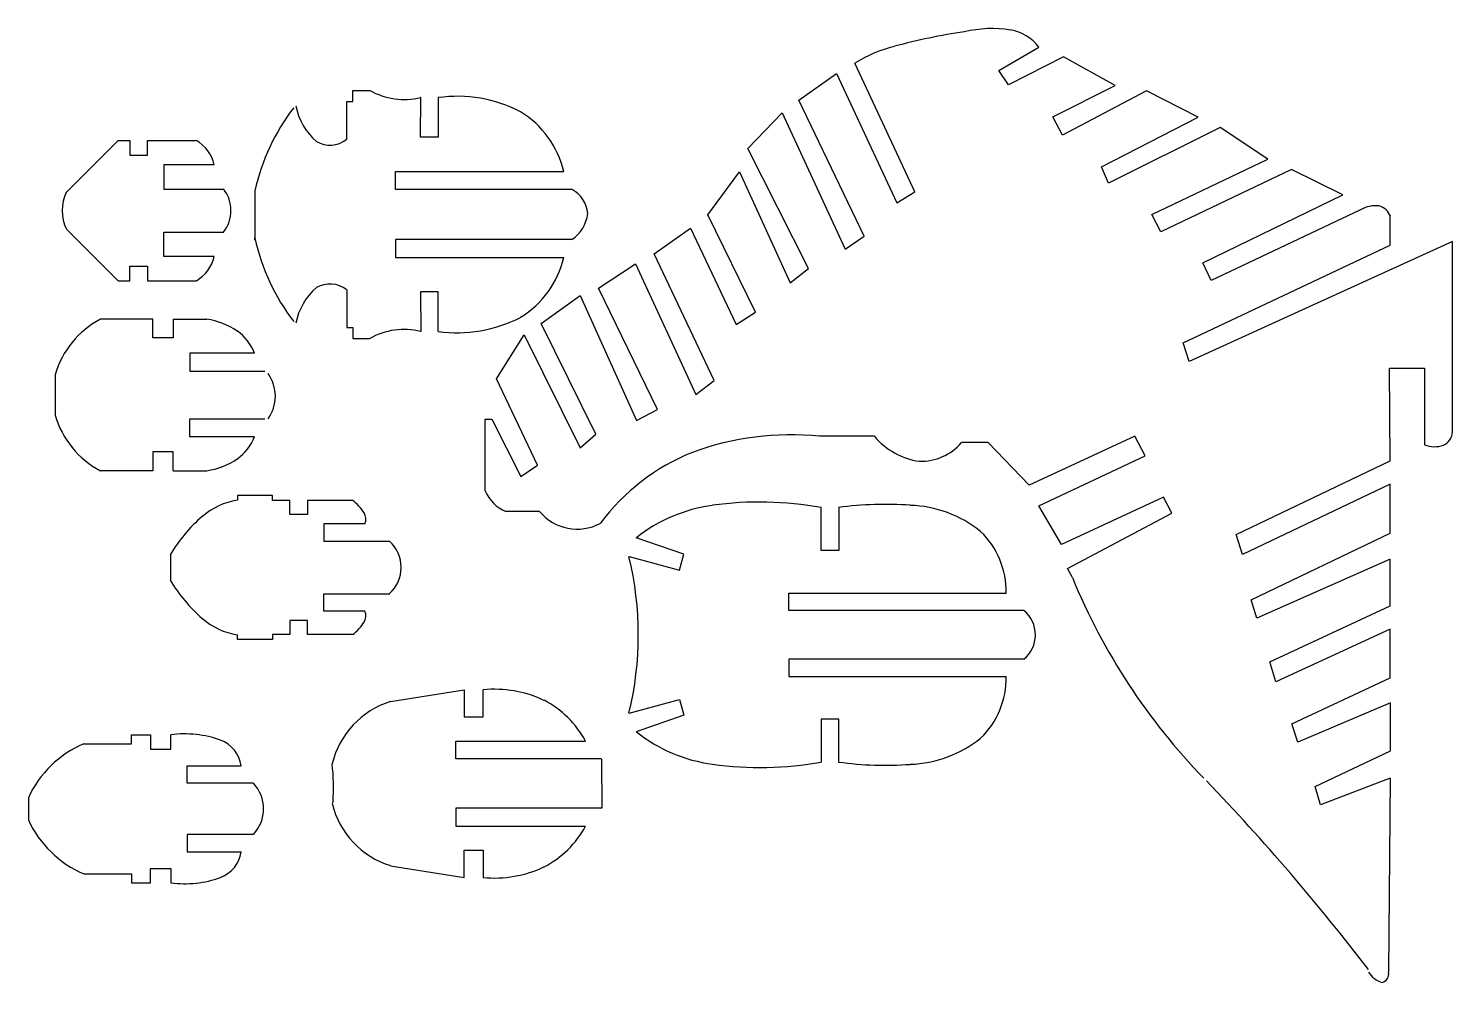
# Model space of a CAD drawing. Header units: metres. Extents: x 20 to 32, y 13.8 to 21.8.
import ezdxf

# ---------------------------------------------------------------- set-up
doc = ezdxf.new("R2010")
doc.units = ezdxf.units.M

msp = doc.modelspace()

# ---------------------------------------------------------------- linework, layer by layer
at = {"layer": 'CAPA_1', "color": 3, "linetype": 'CONTINUOUS'}
for p, q in [((28.149, 21.441), (28.484, 21.637)), ((27.445, 20.424), (26.943, 21.504)), ((28.69, 21.555), (28.231, 21.32)), ((29.125, 21.317), (28.69, 21.555)), ((26.473, 21.194), (26.79, 21.415)), ((26.79, 21.415), (27.295, 20.332)), ((28.231, 21.32), (28.149, 21.441)), ((22.734, 21.182), (22.734, 21.274)), ((22.734, 21.274), (22.877, 21.274)), ((28.601, 21.053), (29.125, 21.317)), ((29.388, 21.27), (28.683, 20.9)), ((29.819, 21.05), (29.388, 21.27)), ((22.684, 20.865), (22.684, 21.182)), ((22.684, 21.182), (22.734, 21.182)), ((23.301, 20.882), (23.304, 21.214)), ((23.304, 21.214), (23.301, 21.214)), ((23.45, 21.214), (23.45, 20.882)), ((27.021, 20.054), (26.473, 21.194)), ((26.045, 20.788), (26.334, 21.087)), ((26.334, 21.087), (26.861, 19.943)), ((28.683, 20.9), (28.601, 21.053)), ((29.011, 20.633), (29.819, 21.05)), ((30.005, 20.964), (29.068, 20.497)), ((30.404, 20.697), (30.005, 20.964)), ((20.337, 20.423), (20.768, 20.854)), ((20.768, 20.854), (20.867, 20.854)), ((20.867, 20.854), (20.867, 20.733)), ((21.014, 20.733), (21.014, 20.854)), ((21.014, 20.854), (21.423, 20.854)), ((23.45, 20.882), (23.301, 20.882)), ((26.554, 19.783), (26.045, 20.788)), ((20.867, 20.733), (21.014, 20.733)), ((21.573, 20.651), (21.152, 20.651)), ((21.152, 20.651), (21.152, 20.448)), ((29.431, 20.234), (30.404, 20.697)), ((23.094, 20.444), (23.094, 20.594)), ((23.094, 20.594), (24.505, 20.594)), ((25.71, 20.232), (25.977, 20.592)), ((25.977, 20.592), (26.401, 19.662)), ((29.068, 20.497), (29.011, 20.633)), ((30.603, 20.611), (29.506, 20.088)), ((31.031, 20.398), (30.603, 20.611)), ((21.152, 20.448), (21.651, 20.448)), ((21.915, 20.433), (21.915, 20.018)), ((24.572, 20.444), (23.094, 20.444)), ((27.295, 20.332), (27.445, 20.424)), ((29.859, 19.828), (31.031, 20.398)), ((26.109, 19.416), (25.71, 20.232)), ((29.506, 20.088), (29.431, 20.234)), ((31.18, 20.273), (29.93, 19.682)), ((31.43, 19.977), (31.43, 20.219)), ((20.337, 20.11), (20.768, 19.679)), ((21.152, 19.882), (21.152, 20.086)), ((21.152, 20.086), (21.651, 20.086)), ((25.261, 19.904), (25.564, 20.121)), ((25.564, 20.121), (25.949, 19.313)), ((26.861, 19.943), (27.021, 20.054)), ((21.915, 20.018), (21.915, 20.038)), ((21.915, 20.038), (21.915, 20.035)), ((24.572, 20.024), (23.094, 20.024)), ((23.094, 20.024), (23.094, 19.874)), ((29.695, 19.158), (31.43, 19.977)), ((31.952, 20.007), (29.745, 19.001)), ((31.952, 18.411), (31.952, 20.007)), ((21.573, 19.882), (21.152, 19.882)), ((23.094, 19.874), (24.505, 19.874)), ((24.795, 19.616), (25.105, 19.822)), ((25.105, 19.822), (25.61, 18.725)), ((25.764, 18.843), (25.261, 19.904)), ((29.93, 19.682), (29.859, 19.828)), ((20.867, 19.679), (20.867, 19.801)), ((20.867, 19.801), (21.014, 19.801)), ((21.014, 19.801), (21.014, 19.679)), ((26.401, 19.662), (26.554, 19.783)), ((20.768, 19.679), (20.867, 19.679)), ((21.014, 19.679), (21.423, 19.679)), ((22.684, 19.603), (22.684, 19.286)), ((23.45, 19.586), (23.301, 19.586)), ((23.301, 19.586), (23.304, 19.254)), ((23.45, 19.254), (23.45, 19.586)), ((25.29, 18.6), (24.795, 19.616)), ((24.314, 19.32), (24.641, 19.555)), ((24.641, 19.555), (25.112, 18.508)), ((21.059, 19.357), (20.621, 19.357)), ((21.059, 19.208), (21.059, 19.357)), ((21.23, 19.357), (21.23, 19.2)), ((21.23, 19.357), (21.511, 19.357)), ((25.949, 19.313), (26.109, 19.416)), ((22.684, 19.286), (22.734, 19.286)), ((22.734, 19.286), (22.734, 19.194)), ((23.304, 19.254), (23.301, 19.254)), ((23.94, 18.857), (24.171, 19.227)), ((24.171, 19.227), (24.641, 18.28)), ((24.773, 18.394), (24.314, 19.32)), ((21.059, 19.2), (21.059, 19.208)), ((21.23, 19.2), (21.059, 19.2)), ((22.734, 19.194), (22.877, 19.194)), ((29.745, 19.001), (29.695, 19.158)), ((21.91, 19.072), (21.369, 19.072)), ((21.369, 19.072), (21.369, 18.922)), ((20.24, 18.89), (20.24, 18.553)), ((21.369, 18.922), (21.999, 18.922)), ((31.43, 18.169), (31.424, 18.946)), ((31.424, 18.946), (31.717, 18.946)), ((31.717, 18.946), (31.717, 18.305)), ((24.282, 18.134), (23.94, 18.857)), ((25.61, 18.725), (25.764, 18.843)), ((21.369, 18.372), (21.369, 18.521)), ((21.369, 18.521), (21.999, 18.521)), ((23.845, 17.918), (23.843, 18.518)), ((23.843, 18.518), (23.9, 18.518)), ((23.9, 18.518), (24.143, 18.037)), ((25.112, 18.508), (25.29, 18.6)), ((24.641, 18.28), (24.773, 18.394)), ((21.91, 18.372), (21.369, 18.372)), ((27.107, 18.376), (26.647, 18.376)), ((28.061, 18.322), (27.837, 18.322)), ((28.403, 17.966), (28.061, 18.322)), ((29.29, 18.376), (28.403, 17.966)), ((29.376, 18.212), (29.29, 18.376)), ((21.23, 18.244), (21.059, 18.244)), ((21.059, 18.244), (21.059, 18.236)), ((21.059, 18.236), (21.059, 18.087)), ((21.23, 18.087), (21.23, 18.244)), ((28.485, 17.792), (29.376, 18.212)), ((30.138, 17.553), (31.43, 18.169)), ((21.059, 18.087), (20.621, 18.087)), ((21.23, 18.087), (21.511, 18.087)), ((24.143, 18.037), (24.282, 18.134)), ((31.43, 17.973), (30.192, 17.385)), ((31.43, 17.564), (31.43, 17.973)), ((22.061, 17.88), (21.769, 17.88)), ((21.769, 17.88), (21.769, 17.841)), ((22.061, 17.837), (22.061, 17.88)), ((22.207, 17.837), (22.061, 17.837)), ((22.207, 17.72), (22.207, 17.837)), ((22.734, 17.837), (22.356, 17.837)), ((22.356, 17.837), (22.356, 17.72)), ((28.674, 17.467), (28.485, 17.792)), ((29.529, 17.866), (28.674, 17.467)), ((29.6, 17.731), (29.529, 17.866)), ((22.356, 17.72), (22.207, 17.72)), ((24.299, 17.745), (24.018, 17.745)), ((26.661, 17.425), (26.661, 17.778)), ((26.807, 17.778), (26.807, 17.418)), ((28.724, 17.268), (29.6, 17.731)), ((22.837, 17.641), (22.492, 17.641)), ((22.492, 17.641), (22.492, 17.495)), ((30.192, 17.385), (30.138, 17.553)), ((30.263, 17.004), (31.43, 17.564)), ((22.492, 17.495), (23.044, 17.495)), ((25.51, 17.386), (25.111, 17.525)), ((26.661, 17.418), (26.661, 17.425)), ((21.206, 17.381), (21.206, 17.17)), ((25.05, 17.368), (25.474, 17.254)), ((25.474, 17.254), (25.51, 17.386)), ((26.807, 17.418), (26.661, 17.418)), ((31.43, 17.346), (30.313, 16.851)), ((31.43, 16.954), (31.43, 17.346)), ((28.766, 17.191), (28.724, 17.268)), ((22.492, 16.91), (22.492, 17.056)), ((22.492, 17.056), (23.044, 17.056)), ((26.39, 16.915), (26.39, 17.061)), ((26.39, 17.061), (28.21, 17.061)), ((30.313, 16.851), (30.263, 17.004)), ((30.42, 16.484), (31.43, 16.954)), ((22.356, 16.832), (22.207, 16.832)), ((22.207, 16.832), (22.207, 16.714)), ((22.356, 16.714), (22.356, 16.832)), ((22.837, 16.91), (22.492, 16.91)), ((28.36, 16.915), (26.39, 16.915)), ((21.769, 16.671), (21.769, 16.711)), ((22.207, 16.714), (22.061, 16.714)), ((22.061, 16.714), (22.061, 16.671)), ((22.734, 16.714), (22.356, 16.714)), ((31.43, 16.758), (30.47, 16.317)), ((31.43, 16.351), (31.43, 16.758)), ((22.061, 16.671), (21.769, 16.671)), ((28.36, 16.507), (26.39, 16.507)), ((26.39, 16.507), (26.39, 16.361)), ((30.47, 16.317), (30.42, 16.484)), ((26.39, 16.361), (28.21, 16.361)), ((30.605, 15.964), (31.43, 16.351)), ((23.051, 16.152), (23.667, 16.251)), ((23.667, 16.251), (23.667, 16.023)), ((23.827, 16.023), (23.827, 16.251)), ((25.05, 16.055), (25.474, 16.169)), ((25.474, 16.169), (25.51, 16.037)), ((31.432, 16.142), (30.655, 15.811)), ((31.432, 15.74), (31.432, 16.142)), ((23.667, 16.023), (23.827, 16.023)), ((25.51, 16.037), (25.111, 15.898)), ((26.807, 16.005), (26.661, 16.005)), ((26.661, 16.005), (26.661, 15.998)), ((26.661, 15.998), (26.661, 15.645)), ((26.807, 15.645), (26.807, 16.005)), ((20.879, 15.799), (20.879, 15.873)), ((20.879, 15.873), (21.039, 15.873)), ((21.039, 15.873), (21.039, 15.752)), ((21.21, 15.752), (21.21, 15.873)), ((30.655, 15.811), (30.605, 15.964)), ((20.48, 15.799), (20.879, 15.799)), ((23.599, 15.671), (23.599, 15.82)), ((23.599, 15.82), (24.686, 15.82)), ((21.039, 15.752), (21.21, 15.752)), ((24.818, 15.671), (23.599, 15.671)), ((24.819, 15.67), (24.821, 15.257)), ((30.801, 15.44), (31.432, 15.74)), ((21.346, 15.467), (21.346, 15.613)), ((21.346, 15.613), (21.798, 15.613)), ((21.901, 15.467), (21.346, 15.467)), ((30.844, 15.287), (30.801, 15.44)), ((31.43, 15.51), (30.844, 15.287)), ((31.43, 15.51), (31.415, 13.885)), ((20.017, 15.346), (20.017, 15.16)), ((22.57, 15.314), (22.563, 15.297)), ((24.818, 15.257), (23.599, 15.257)), ((23.599, 15.257), (23.599, 15.108)), ((24.821, 15.257), (24.818, 15.257)), ((21.901, 15.039), (21.346, 15.039)), ((21.346, 15.039), (21.346, 14.893)), ((23.599, 15.108), (24.686, 15.108)), ((21.346, 14.893), (21.798, 14.893)), ((23.667, 14.677), (23.667, 14.905)), ((23.667, 14.905), (23.827, 14.905)), ((23.827, 14.905), (23.827, 14.677)), ((20.48, 14.708), (20.879, 14.708)), ((20.879, 14.708), (20.879, 14.633)), ((21.039, 14.633), (21.039, 14.754)), ((21.039, 14.754), (21.21, 14.754)), ((21.21, 14.754), (21.21, 14.633)), ((23.051, 14.776), (23.667, 14.677)), ((20.879, 14.633), (21.039, 14.633))]:
    msp.add_line(p, q, dxfattribs=at)
for centre, radius, start, end in [((28.594, 16.756), 5.063, 98.3286, 105.1067), ((28.093, 20.813), 0.98, 80.9061, 103.7166), ((28.188, 21.418), 0.368, 36.5877, 80.6768), ((27.527, 20.585), 1.088, 103.4473, 122.4668), ((23.167, 21.784), 0.586, 240.3246, 283.5488), ((23.621, 20.059), 1.747, 502.2047, 167.6322), ((22.771, 21.244), 0.523, 190.8261, 229.4175), ((23.611, 20.073), 1.152, 422.5987, 98.0403), ((23.716, 20.406), 0.81, 373.4096, 58.349), ((21.268, 20.583), 0.313, 372.6059, 60.1631), ((22.544, 21.043), 0.227, 239.7756, 308.1295), ((20.644, 20.267), 0.345, 153.049, 206.951), ((21.419, 20.267), 0.295, 322.0125, 37.9875), ((24.445, 20.217), 0.261, 365.8502, 60.6838), ((31.306, 20.065), 0.243, 83.0338, 121.0715), ((31.303, 20.175), 0.135, 19.0967, 75.9121), ((24.396, 20.279), 0.31, 664.5882, 353.3728), ((23.621, 20.409), 1.747, 192.3678, 217.7953), ((21.268, 19.951), 0.313, 299.8369, 347.3952), ((23.716, 20.062), 0.81, 301.651, 346.5901), ((22.771, 19.224), 0.523, 490.5825, 169.1739), ((22.544, 19.425), 0.227, 411.8705, 120.2244), ((20.984, 18.672), 0.776, 477.8984, 163.6169), ((21.417, 18.736), 0.628, 416.1299, 81.4006), ((23.611, 20.395), 1.152, 261.9598, 297.4015), ((21.541, 18.935), 0.394, 380.3403, 54.8715), ((23.167, 18.685), 0.586, 436.4505, 119.6761), ((21.763, 18.711), 0.323, 324.0052, 35.9948), ((20.984, 18.772), 0.776, 196.3831, 242.1016), ((26.406, 16.016), 2.372, 84.1739, 110.361), ((31.812, 18.425), 0.141, 657.4811, 354.3872), ((31.812, 18.425), 0.141, 657.4811, 354.3872), ((21.541, 18.509), 0.394, 305.1285, 339.6597), ((27.573, 18.771), 0.612, 580.2858, 261.4743), ((27.494, 18.622), 0.456, 628.6157, 318.871), ((31.802, 18.518), 0.23, 608.144, 288.882), ((31.802, 18.518), 0.23, 608.144, 288.882), ((21.417, 18.708), 0.628, 278.5994, 303.8701), ((26.242, 16.583), 1.784, 111.7361, 143.4373), ((24.132, 18.032), 0.308, 561.6426, 248.3574), ((21.865, 17.248), 0.6, 99.2457, 130.6724), ((22.535, 17.557), 0.343, 390.9553, 54.52), ((25.925, 16.499), 1.309, 457.6784, 128.4366), ((26.145, 14.915), 2.909, 439.7932, 97.8079), ((27.198, 14.961), 2.844, 445.7769, 97.9122), ((27.378, 16.817), 0.98, 410.9175, 88.2928), ((22.301, 16.743), 1.268, 130.7291, 149.763), ((22.738, 17.679), 0.106, 339.0206, 30.9711), ((24.615, 18.007), 0.41, 579.6569, 298.1854), ((27.505, 17.072), 0.706, 359.1571, 45.8336), ((22.842, 17.276), 0.298, 312.6516, 47.3484), ((22.348, 16.711), 2.78, 346.3434, 13.6566), ((33.7, 19.22), 5.335, 562.3527, 224.0821), ((22.301, 17.809), 1.268, 570.2374, 229.271), ((21.865, 17.303), 0.6, 589.3277, 260.7532), ((22.738, 16.872), 0.106, 329.0294, 380.9791), ((28.192, 16.711), 0.264, 309.4891, 50.5109), ((22.535, 16.994), 0.343, 305.4786, 329.0453), ((27.505, 16.351), 0.706, 314.1664, 360.8429), ((23.921, 15.276), 0.979, 424.8303, 95.4955), ((23.265, 15.461), 0.723, 467.2498, 166.3932), ((23.958, 15.428), 0.827, 388.2849, 62.6477), ((21.327, 14.989), 0.892, 430.3185, 97.5103), ((25.925, 16.924), 1.309, 231.5634, 262.3216), ((20.84, 14.966), 0.907, 473.4144, 155.2488), ((21.529, 15.575), 0.272, 368.0273, 68.8122), ((27.378, 16.606), 0.98, 271.7072, 309.0825), ((26.145, 18.508), 2.909, 262.1921, 280.2068), ((27.198, 18.462), 2.844, 262.0878, 274.2231), ((20.68, 15.43), 1.893, 356.484, 6.0924), ((21.676, 15.253), 0.311, 316.4765, 43.5235), ((16.738, 2.82), 18.259, 397.3792, 43.925), ((23.265, 15.467), 0.723, 193.6065, 252.7508), ((20.84, 15.54), 0.907, 204.7514, 246.5859), ((23.958, 15.5), 0.827, 297.3522, 331.7151), ((21.529, 14.931), 0.272, 291.188, 351.9727), ((23.921, 15.652), 0.979, 264.5039, 295.1696), ((21.327, 15.517), 0.892, 262.4904, 289.6818), ((31.417, 13.987), 0.198, 570.9534, 254.0083), ((31.339, 13.871), 0.0781, 287.5665, 10.2205)]:
    msp.add_arc(centre, radius, start, end, dxfattribs=at)

doc.saveas('drawing.dxf')
